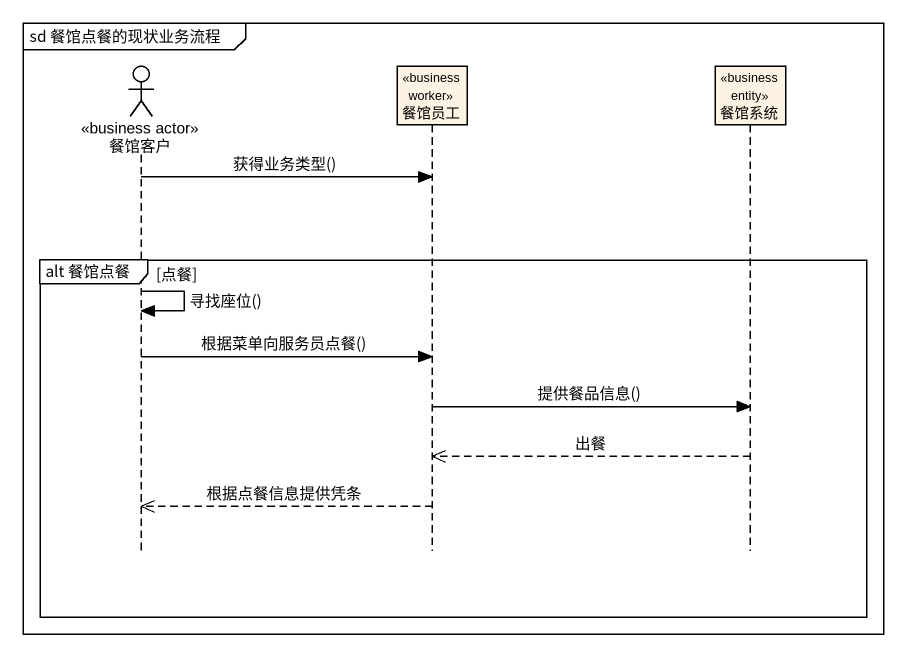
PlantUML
@startuml
mainframe sd 餐馆点餐的现状业务流程
hide footbox
actor 餐馆客户 <<business actor>>
participant 餐馆员工 <<business worker>>
participant 餐馆系统 <<business entity>>

餐馆客户 -> 餐馆员工 : 获得业务类型()
group alt 餐馆点餐 [点餐]
  餐馆客户 -> 餐馆客户 : 寻找座位()
  餐馆客户 -> 餐馆员工 : 根据菜单向服务员点餐()
  餐馆员工 -> 餐馆系统 : 提供餐品信息()
  餐馆系统 -->> 餐馆员工 : 出餐
  餐馆员工 -->> 餐馆客户 : 根据点餐信息提供凭条
end
@enduml
